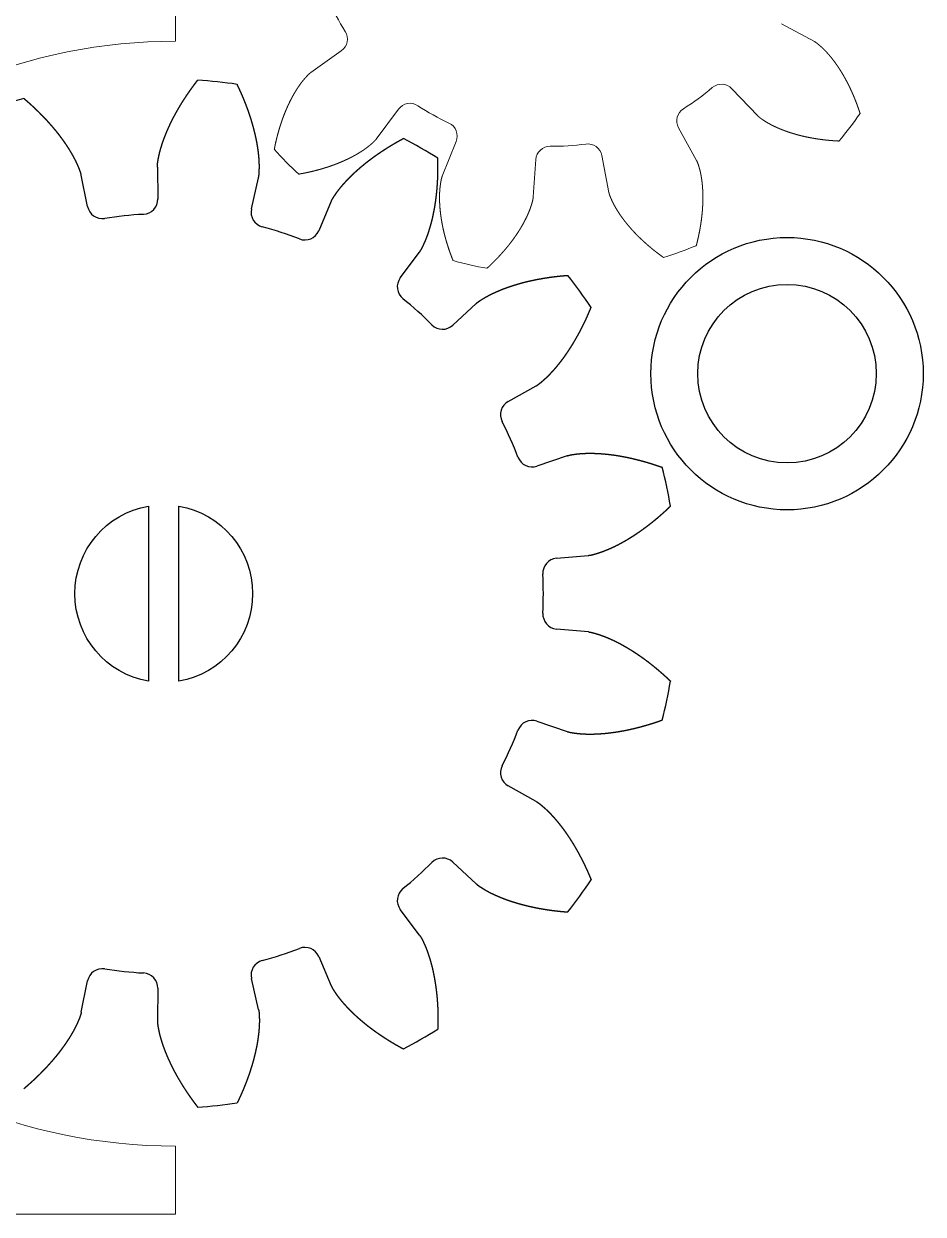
# Model space of a CAD drawing. Header units: inches. Extents: x 0 to 775, y -63 to 305.
# Drawn here: x 744.94 to 774.68, y -62.57 to -23.24 of the extents above; entities that cross this region are included whole.
import ezdxf

# ---------------------------------------------------------------- set-up
doc = ezdxf.new("R2010")
doc.units = ezdxf.units.IN
doc.header["$MEASUREMENT"] = 0

msp = doc.modelspace()

# ---------------------------------------------------------------- linework, layer by layer
at = {"color": 1, "lineweight": 0}
for p, q in [((771.08, -23.83), (769.992, -23.241)), ((755.44, -24.132), (754.433, -24.849)), ((768.353, -25.384), (769.206, -26.28)), ((756.591, -27.052), (757.329, -26.059)), ((767.186, -27.76), (766.589, -26.677)), ((759.238, -27.127), (758.777, -28.275)), ((761.784, -28.962), (761.868, -27.728)), ((764.051, -27.594), (764.285, -28.809))]:
    msp.add_line(p, q, dxfattribs=at)
at = {"color": 1}
for p, q in [((747.049, -29.274), (746.844, -28.237)), ((749.359, -27.973), (749.374, -29.029)), ((752.47, -29.355), (752.704, -28.325)), ((755.109, -29.106), (754.693, -30.077)), ((757.39, -31.634), (758.023, -30.788)), ((759.902, -32.48), (759.127, -33.198)), ((760.957, -35.717), (761.879, -35.202)), ((762.908, -37.512), (761.908, -37.852)), ((762.555, -40.898), (763.607, -40.803)), ((763.607, -43.331), (762.555, -43.236)), ((761.908, -46.281), (762.908, -46.622)), ((761.879, -48.932), (760.957, -48.417)), ((759.127, -50.936), (759.902, -51.654)), ((758.023, -53.346), (757.39, -52.5)), ((754.693, -54.057), (755.109, -55.028)), ((746.844, -55.896), (747.049, -54.86)), ((752.704, -55.809), (752.47, -54.779)), ((749.374, -55.105), (749.359, -56.161))]:
    msp.add_line(p, q, dxfattribs=at)
at = {"color": 1, "lineweight": 0}
msp.add_lwpolyline([(731.703, -42.067, -0.414214), (749.953, -23.817), (749.953, -21.567), (737.473, -21.567, 0.127339), (729.093, -30.198, -0.394984), (722.749, -32.168, 0.168875), (715.574, -31.327), (704.187, -33.849, -0.106253), (705.953, -42.067, -0.106253), (704.187, -50.285), (715.574, -52.807, 0.168875), (722.749, -51.966, -0.394984), (729.093, -53.936, 0.127339), (737.473, -62.567), (749.953, -62.567), (749.953, -60.317, -0.414211)], format="xyb", close=True, dxfattribs=at)
at = {"color": 1}
for points in [[(749.069, -39.172), (749.069, -44.962, -0.842075)], [(750.069, -39.172, -0.842075), (750.069, -44.962)]]:
    msp.add_lwpolyline(points, format="xyb", close=True, dxfattribs=at)
for radius in [4.5, 2.95]:
    msp.add_circle((770.175, -34.799), radius, dxfattribs=at)
at = {"color": 1, "lineweight": 0}
for centre, radius, start, end in [((762.44, -19.164), 8.122, 203.8948, 212.2015), ((755.165, -23.745), 0.475, 305.4254, 32.2015), ((762.44, -19.164), 8.122, 302.0766, 310.3833), ((768.009, -25.712), 0.475, 43.6073, 130.3833), ((757.71, -26.343), 0.475, 56.6221, 143.3981), ((762.44, -19.164), 8.122, 236.6221, 244.9287), ((767.005, -26.448), 0.475, 122.0766, 208.8526), ((762.44, -19.164), 12.35, 319.9247, 325.2625), ((758.797, -26.95), 0.475, 338.1527, 64.9287), ((762.44, -19.164), 12.35, 221.7428, 227.0807), ((762.342, -27.76), 0.475, 89.3494, 176.1254), ((762.44, -19.164), 8.122, 269.3494, 277.656), ((763.585, -27.684), 0.475, 10.88, 97.656), ((762.44, -19.164), 12.35, 287.1974, 292.5352), ((762.44, -19.164), 12.35, 254.4701, 259.808)]:
    msp.add_arc(centre, radius, start, end, dxfattribs=at)
at = {"color": 1}
for centre, radius, start, end in [((749.569, -42.067), 17, 81.7877, 86.2123), ((749.569, -42.067), 17, 105.7877, 110.2123), ((749.569, -42.067), 17, 57.7877, 62.2123), ((748.874, -29.036), 0.5, 273.0534, 0.8103), ((747.539, -29.177), 0.5, 191.1897, 278.9466), ((752.958, -29.466), 0.5, 167.1897, 254.9466), ((749.569, -42.067), 12.549, 93.0534, 98.9466), ((749.569, -42.067), 12.549, 69.0534, 74.9466), ((754.234, -29.88), 0.5, 249.0534, 336.8103), ((757.79, -31.933), 0.5, 143.1897, 230.9466), ((749.569, -42.067), 17, 33.7877, 38.2123), ((749.569, -42.067), 12.549, 45.0534, 50.9466), ((758.787, -32.831), 0.5, 225.0534, 312.8103), ((761.201, -36.154), 0.5, 119.1897, 206.9466), ((749.569, -42.067), 12.549, 21.0534, 26.9466), ((761.747, -37.379), 0.5, 201.0534, 288.8103), ((749.569, -42.067), 17, 9.7877, 14.2123), ((762.601, -41.396), 0.5, 95.1897, 182.9466), ((749.569, -42.067), 12.549, 357.0534, 2.9466), ((762.601, -42.738), 0.5, 177.0534, 264.8103), ((749.569, -42.067), 17, 345.7877, 350.2123), ((761.747, -46.755), 0.5, 71.1897, 158.9466), ((749.569, -42.067), 12.549, 333.0534, 338.9466), ((761.201, -47.98), 0.5, 153.0534, 240.8103), ((749.569, -42.067), 12.549, 309.0534, 314.9466), ((758.787, -51.303), 0.5, 47.1897, 134.9466), ((757.79, -52.2), 0.5, 129.0534, 216.8103), ((749.569, -42.067), 17, 321.7877, 326.2123), ((749.569, -42.067), 12.549, 285.0534, 290.9466), ((754.234, -54.254), 0.5, 23.1897, 110.9466), ((752.958, -54.668), 0.5, 105.0534, 192.8103), ((747.539, -54.957), 0.5, 81.0534, 168.8103), ((749.569, -42.067), 12.549, 261.0534, 266.9466), ((748.874, -55.098), 0.5, 359.1897, 86.9466), ((749.569, -42.067), 17, 297.7877, 302.2123), ((749.569, -42.067), 17, 273.7877, 278.2123)]:
    msp.add_arc(centre, radius, start, end, dxfattribs=at)
at = {"color": 1, "lineweight": 0}
for points in [[(771.08, -23.83), (771.087, -23.833), (771.1, -23.841), (771.119, -23.853), (771.144, -23.869), (771.174, -23.892), (771.203, -23.916), (771.232, -23.94), (771.261, -23.965), (771.29, -23.99), (771.318, -24.015), (771.346, -24.041), (771.374, -24.068), (771.402, -24.095), (771.429, -24.122), (771.455, -24.15), (771.482, -24.178), (771.508, -24.207), (771.534, -24.236), (771.559, -24.266), (771.585, -24.296), (771.61, -24.326), (771.635, -24.356), (771.66, -24.387), (771.684, -24.418), (771.708, -24.449), (771.732, -24.481), (771.756, -24.513), (771.779, -24.546), (771.802, -24.578), (771.825, -24.611), (771.848, -24.644), (771.871, -24.678), (771.893, -24.711), (771.915, -24.745), (771.937, -24.78), (771.958, -24.814), (771.98, -24.849), (772.001, -24.884), (772.022, -24.919), (772.043, -24.955), (772.063, -24.99), (772.083, -25.026), (772.103, -25.063), (772.123, -25.099), (772.143, -25.136), (772.162, -25.173), (772.181, -25.21), (772.2, -25.247), (772.219, -25.284), (772.237, -25.322), (772.256, -25.36), (772.274, -25.398), (772.291, -25.437), (772.309, -25.475), (772.326, -25.514), (772.344, -25.553), (772.361, -25.592), (772.377, -25.631), (772.394, -25.671), (772.41, -25.711), (772.426, -25.75), (772.442, -25.791), (772.458, -25.831), (772.473, -25.871), (772.488, -25.912), (772.503, -25.953), (772.518, -25.994), (772.533, -26.035), (772.547, -26.076), (772.561, -26.117), (772.572, -26.151), (772.58, -26.176), (772.586, -26.193), (772.588, -26.201)], [(754.433, -24.849), (754.427, -24.853), (754.414, -24.862), (754.397, -24.876), (754.374, -24.896), (754.347, -24.922), (754.321, -24.949), (754.295, -24.977), (754.269, -25.005), (754.244, -25.033), (754.219, -25.062), (754.194, -25.091), (754.17, -25.121), (754.146, -25.151), (754.122, -25.181), (754.099, -25.212), (754.076, -25.244), (754.054, -25.276), (754.032, -25.308), (754.01, -25.34), (753.988, -25.373), (753.967, -25.406), (753.946, -25.439), (753.925, -25.472), (753.905, -25.506), (753.885, -25.54), (753.865, -25.575), (753.845, -25.61), (753.826, -25.645), (753.807, -25.68), (753.788, -25.715), (753.77, -25.751), (753.751, -25.787), (753.733, -25.823), (753.716, -25.859), (753.698, -25.896), (753.681, -25.933), (753.664, -25.97), (753.647, -26.007), (753.631, -26.045), (753.614, -26.083), (753.599, -26.121), (753.583, -26.159), (753.567, -26.197), (753.552, -26.236), (753.537, -26.275), (753.522, -26.313), (753.508, -26.353), (753.494, -26.392), (753.48, -26.431), (753.466, -26.471), (753.453, -26.511), (753.439, -26.551), (753.426, -26.591), (753.413, -26.632), (753.401, -26.672), (753.389, -26.713), (753.377, -26.754), (753.365, -26.795), (753.353, -26.836), (753.342, -26.878), (753.331, -26.919), (753.32, -26.961), (753.309, -27.003), (753.299, -27.045), (753.289, -27.087), (753.279, -27.129), (753.269, -27.172), (753.26, -27.214), (753.251, -27.257), (753.242, -27.3), (753.235, -27.334), (753.23, -27.36), (753.226, -27.378), (753.225, -27.386)], [(769.206, -26.28), (769.211, -26.285), (769.222, -26.296), (769.238, -26.312), (769.261, -26.331), (769.291, -26.355), (769.321, -26.377), (769.352, -26.398), (769.384, -26.419), (769.416, -26.44), (769.448, -26.461), (769.48, -26.482), (769.513, -26.502), (769.546, -26.521), (769.58, -26.54), (769.614, -26.558), (769.648, -26.576), (769.683, -26.594), (769.717, -26.611), (769.753, -26.628), (769.788, -26.645), (769.824, -26.662), (769.86, -26.678), (769.896, -26.693), (769.932, -26.709), (769.969, -26.724), (770.006, -26.739), (770.043, -26.753), (770.08, -26.767), (770.118, -26.781), (770.156, -26.795), (770.194, -26.808), (770.232, -26.821), (770.27, -26.834), (770.309, -26.846), (770.347, -26.858), (770.386, -26.87), (770.426, -26.881), (770.465, -26.893), (770.504, -26.904), (770.544, -26.914), (770.584, -26.925), (770.624, -26.935), (770.664, -26.945), (770.704, -26.954), (770.745, -26.964), (770.786, -26.973), (770.826, -26.981), (770.867, -26.99), (770.908, -26.998), (770.95, -27.006), (770.991, -27.014), (771.033, -27.021), (771.074, -27.028), (771.116, -27.035), (771.158, -27.042), (771.2, -27.048), (771.242, -27.054), (771.285, -27.06), (771.327, -27.066), (771.37, -27.071), (771.412, -27.076), (771.455, -27.081), (771.498, -27.085), (771.541, -27.09), (771.584, -27.094), (771.628, -27.097), (771.671, -27.101), (771.715, -27.104), (771.758, -27.107), (771.802, -27.11), (771.837, -27.112), (771.863, -27.113), (771.881, -27.114), (771.89, -27.115)], [(756.591, -27.052), (756.587, -27.058), (756.578, -27.07), (756.563, -27.088), (756.543, -27.11), (756.517, -27.136), (756.489, -27.162), (756.461, -27.187), (756.432, -27.212), (756.403, -27.237), (756.374, -27.261), (756.344, -27.286), (756.314, -27.309), (756.284, -27.333), (756.252, -27.356), (756.221, -27.378), (756.189, -27.4), (756.157, -27.422), (756.124, -27.443), (756.092, -27.465), (756.058, -27.486), (756.025, -27.506), (755.991, -27.527), (755.957, -27.547), (755.923, -27.566), (755.889, -27.586), (755.854, -27.605), (755.819, -27.624), (755.783, -27.642), (755.748, -27.661), (755.712, -27.679), (755.676, -27.697), (755.639, -27.714), (755.603, -27.731), (755.566, -27.748), (755.529, -27.765), (755.492, -27.782), (755.454, -27.798), (755.417, -27.814), (755.379, -27.829), (755.341, -27.845), (755.303, -27.86), (755.264, -27.875), (755.225, -27.89), (755.187, -27.904), (755.147, -27.918), (755.108, -27.932), (755.069, -27.946), (755.029, -27.959), (754.989, -27.972), (754.949, -27.985), (754.909, -27.998), (754.869, -28.01), (754.828, -28.023), (754.788, -28.035), (754.747, -28.046), (754.706, -28.058), (754.665, -28.069), (754.623, -28.08), (754.582, -28.091), (754.54, -28.101), (754.499, -28.111), (754.457, -28.121), (754.415, -28.131), (754.372, -28.141), (754.33, -28.15), (754.288, -28.159), (754.245, -28.168), (754.202, -28.176), (754.159, -28.184), (754.116, -28.192), (754.082, -28.199), (754.056, -28.203), (754.038, -28.206), (754.03, -28.208)], [(767.186, -27.76), (767.189, -27.767), (767.196, -27.78), (767.206, -27.801), (767.218, -27.828), (767.231, -27.864), (767.243, -27.899), (767.254, -27.935), (767.265, -27.972), (767.275, -28.009), (767.286, -28.045), (767.295, -28.082), (767.305, -28.12), (767.313, -28.157), (767.321, -28.195), (767.328, -28.233), (767.335, -28.271), (767.342, -28.309), (767.348, -28.348), (767.353, -28.386), (767.359, -28.425), (767.363, -28.464), (767.368, -28.503), (767.372, -28.542), (767.376, -28.582), (767.379, -28.621), (767.382, -28.661), (767.385, -28.701), (767.387, -28.741), (767.389, -28.781), (767.39, -28.821), (767.392, -28.861), (767.392, -28.901), (767.393, -28.942), (767.393, -28.982), (767.393, -29.023), (767.392, -29.064), (767.392, -29.104), (767.39, -29.145), (767.389, -29.186), (767.387, -29.227), (767.385, -29.268), (767.383, -29.31), (767.38, -29.351), (767.377, -29.392), (767.374, -29.434), (767.37, -29.475), (767.366, -29.517), (767.362, -29.558), (767.357, -29.6), (767.352, -29.642), (767.347, -29.683), (767.342, -29.725), (767.336, -29.767), (767.33, -29.809), (767.324, -29.851), (767.317, -29.893), (767.31, -29.935), (767.303, -29.977), (767.296, -30.02), (767.288, -30.062), (767.28, -30.104), (767.271, -30.146), (767.263, -30.189), (767.254, -30.231), (767.245, -30.273), (767.235, -30.316), (767.226, -30.358), (767.216, -30.401), (767.205, -30.443), (767.195, -30.486), (767.186, -30.52), (767.179, -30.545), (767.175, -30.562), (767.173, -30.571)], [(758.777, -28.275), (758.775, -28.282), (758.769, -28.296), (758.762, -28.318), (758.753, -28.346), (758.745, -28.383), (758.737, -28.42), (758.731, -28.457), (758.724, -28.495), (758.718, -28.532), (758.713, -28.57), (758.708, -28.608), (758.703, -28.646), (758.699, -28.684), (758.696, -28.723), (758.693, -28.761), (758.691, -28.8), (758.69, -28.839), (758.688, -28.878), (758.687, -28.917), (758.687, -28.956), (758.687, -28.995), (758.687, -29.035), (758.688, -29.074), (758.689, -29.114), (758.69, -29.153), (758.692, -29.193), (758.694, -29.233), (758.697, -29.273), (758.7, -29.312), (758.703, -29.352), (758.707, -29.393), (758.711, -29.433), (758.716, -29.473), (758.72, -29.513), (758.726, -29.553), (758.731, -29.594), (758.737, -29.634), (758.743, -29.675), (758.749, -29.715), (758.756, -29.756), (758.763, -29.796), (758.771, -29.837), (758.778, -29.877), (758.786, -29.918), (758.795, -29.959), (758.803, -29.999), (758.812, -30.04), (758.822, -30.081), (758.831, -30.122), (758.841, -30.163), (758.851, -30.203), (758.862, -30.244), (758.873, -30.285), (758.884, -30.326), (758.895, -30.367), (758.907, -30.408), (758.919, -30.449), (758.931, -30.49), (758.944, -30.531), (758.957, -30.572), (758.97, -30.613), (758.983, -30.654), (758.997, -30.695), (759.011, -30.735), (759.025, -30.776), (759.04, -30.817), (759.055, -30.858), (759.07, -30.899), (759.085, -30.94), (759.101, -30.981), (759.113, -31.014), (759.123, -31.038), (759.13, -31.055), (759.133, -31.063)], [(761.784, -28.962), (761.784, -28.969), (761.783, -28.984), (761.78, -29.007), (761.775, -29.036), (761.767, -29.073), (761.758, -29.11), (761.748, -29.146), (761.737, -29.182), (761.726, -29.219), (761.715, -29.255), (761.703, -29.292), (761.69, -29.328), (761.677, -29.364), (761.664, -29.4), (761.649, -29.436), (761.634, -29.472), (761.619, -29.508), (761.603, -29.543), (761.587, -29.579), (761.571, -29.614), (761.554, -29.65), (761.536, -29.685), (761.519, -29.72), (761.5, -29.756), (761.482, -29.791), (761.463, -29.825), (761.444, -29.86), (761.424, -29.895), (761.404, -29.93), (761.383, -29.964), (761.363, -29.999), (761.342, -30.033), (761.32, -30.067), (761.298, -30.102), (761.276, -30.136), (761.254, -30.17), (761.231, -30.204), (761.208, -30.237), (761.185, -30.271), (761.161, -30.305), (761.137, -30.338), (761.113, -30.371), (761.088, -30.405), (761.063, -30.438), (761.038, -30.471), (761.013, -30.504), (760.987, -30.537), (760.961, -30.569), (760.934, -30.602), (760.908, -30.634), (760.881, -30.667), (760.854, -30.699), (760.826, -30.731), (760.798, -30.763), (760.77, -30.795), (760.742, -30.827), (760.714, -30.859), (760.685, -30.89), (760.656, -30.922), (760.626, -30.953), (760.597, -30.984), (760.567, -31.015), (760.537, -31.046), (760.506, -31.077), (760.476, -31.108), (760.445, -31.138), (760.414, -31.169), (760.382, -31.199), (760.351, -31.229), (760.319, -31.259), (760.293, -31.283), (760.274, -31.301), (760.261, -31.313), (760.254, -31.319)], [(764.285, -28.809), (764.286, -28.816), (764.289, -28.831), (764.295, -28.853), (764.303, -28.882), (764.315, -28.917), (764.329, -28.952), (764.344, -28.987), (764.359, -29.022), (764.374, -29.057), (764.39, -29.092), (764.406, -29.126), (764.423, -29.161), (764.44, -29.195), (764.458, -29.229), (764.477, -29.263), (764.496, -29.297), (764.516, -29.33), (764.536, -29.364), (764.556, -29.397), (764.577, -29.43), (764.598, -29.463), (764.619, -29.496), (764.641, -29.529), (764.663, -29.562), (764.686, -29.594), (764.709, -29.627), (764.733, -29.659), (764.756, -29.691), (764.781, -29.723), (764.805, -29.755), (764.83, -29.787), (764.855, -29.818), (764.88, -29.85), (764.906, -29.881), (764.932, -29.912), (764.959, -29.943), (764.985, -29.974), (765.012, -30.005), (765.04, -30.035), (765.067, -30.066), (765.095, -30.096), (765.123, -30.126), (765.152, -30.156), (765.181, -30.186), (765.21, -30.216), (765.239, -30.245), (765.268, -30.275), (765.298, -30.304), (765.328, -30.333), (765.359, -30.362), (765.39, -30.391), (765.42, -30.42), (765.452, -30.448), (765.483, -30.476), (765.515, -30.505), (765.547, -30.533), (765.579, -30.561), (765.611, -30.589), (765.644, -30.616), (765.677, -30.644), (765.71, -30.671), (765.744, -30.698), (765.777, -30.725), (765.811, -30.752), (765.845, -30.779), (765.88, -30.805), (765.914, -30.832), (765.949, -30.858), (765.984, -30.884), (766.02, -30.91), (766.048, -30.931), (766.07, -30.946), (766.084, -30.956), (766.091, -30.962)]]:
    msp.add_open_spline(points, degree=5, dxfattribs=at)
at = {"color": 1}
for points in [[(749.359, -27.973), (749.359, -27.965), (749.359, -27.947), (749.359, -27.922), (749.362, -27.887), (749.367, -27.845), (749.373, -27.802), (749.38, -27.76), (749.388, -27.717), (749.396, -27.675), (749.405, -27.632), (749.413, -27.59), (749.423, -27.547), (749.433, -27.505), (749.444, -27.462), (749.455, -27.42), (749.467, -27.378), (749.48, -27.336), (749.493, -27.293), (749.506, -27.251), (749.519, -27.209), (749.533, -27.167), (749.548, -27.125), (749.563, -27.083), (749.578, -27.041), (749.594, -26.999), (749.61, -26.957), (749.626, -26.916), (749.643, -26.874), (749.66, -26.832), (749.678, -26.791), (749.696, -26.749), (749.714, -26.708), (749.733, -26.666), (749.752, -26.625), (749.771, -26.583), (749.79, -26.542), (749.81, -26.501), (749.831, -26.46), (749.851, -26.419), (749.872, -26.378), (749.893, -26.337), (749.915, -26.296), (749.937, -26.255), (749.959, -26.214), (749.981, -26.174), (750.004, -26.133), (750.027, -26.093), (750.05, -26.052), (750.074, -26.012), (750.098, -25.971), (750.122, -25.931), (750.146, -25.891), (750.171, -25.851), (750.196, -25.811), (750.221, -25.771), (750.247, -25.731), (750.273, -25.691), (750.299, -25.651), (750.325, -25.612), (750.352, -25.572), (750.379, -25.533), (750.406, -25.493), (750.433, -25.454), (750.461, -25.415), (750.489, -25.376), (750.517, -25.337), (750.546, -25.298), (750.574, -25.259), (750.603, -25.22), (750.632, -25.181), (750.656, -25.15), (750.674, -25.127), (750.686, -25.112), (750.692, -25.104)], [(752.704, -28.325), (752.706, -28.316), (752.71, -28.3), (752.715, -28.274), (752.719, -28.24), (752.723, -28.198), (752.726, -28.155), (752.728, -28.112), (752.729, -28.068), (752.73, -28.025), (752.73, -27.982), (752.731, -27.938), (752.73, -27.895), (752.729, -27.851), (752.727, -27.807), (752.725, -27.764), (752.722, -27.72), (752.719, -27.676), (752.715, -27.632), (752.711, -27.588), (752.706, -27.544), (752.701, -27.5), (752.696, -27.456), (752.69, -27.412), (752.684, -27.367), (752.677, -27.323), (752.67, -27.279), (752.662, -27.235), (752.655, -27.19), (752.647, -27.146), (752.638, -27.102), (752.629, -27.057), (752.62, -27.013), (752.61, -26.969), (752.6, -26.924), (752.59, -26.88), (752.58, -26.835), (752.569, -26.791), (752.557, -26.746), (752.546, -26.702), (752.534, -26.658), (752.522, -26.613), (752.509, -26.569), (752.496, -26.524), (752.483, -26.48), (752.47, -26.435), (752.456, -26.391), (752.442, -26.346), (752.427, -26.302), (752.413, -26.258), (752.398, -26.213), (752.383, -26.169), (752.367, -26.124), (752.351, -26.08), (752.335, -26.036), (752.319, -25.991), (752.302, -25.947), (752.285, -25.903), (752.268, -25.858), (752.25, -25.814), (752.232, -25.77), (752.214, -25.726), (752.196, -25.682), (752.177, -25.637), (752.158, -25.593), (752.139, -25.549), (752.119, -25.505), (752.1, -25.461), (752.08, -25.417), (752.059, -25.373), (752.039, -25.329), (752.022, -25.294), (752.01, -25.268), (752.001, -25.25), (751.997, -25.241)], [(746.844, -28.237), (746.842, -28.229), (746.839, -28.212), (746.833, -28.187), (746.823, -28.154), (746.809, -28.114), (746.794, -28.073), (746.778, -28.033), (746.762, -27.993), (746.745, -27.953), (746.728, -27.913), (746.711, -27.874), (746.693, -27.834), (746.674, -27.795), (746.654, -27.755), (746.634, -27.716), (746.614, -27.678), (746.593, -27.639), (746.572, -27.6), (746.55, -27.562), (746.528, -27.523), (746.505, -27.485), (746.482, -27.447), (746.459, -27.409), (746.436, -27.371), (746.411, -27.334), (746.387, -27.296), (746.362, -27.259), (746.337, -27.221), (746.312, -27.184), (746.286, -27.147), (746.26, -27.11), (746.233, -27.073), (746.206, -27.037), (746.179, -27), (746.152, -26.964), (746.124, -26.928), (746.096, -26.891), (746.068, -26.855), (746.039, -26.819), (746.01, -26.784), (745.981, -26.748), (745.951, -26.713), (745.921, -26.677), (745.891, -26.642), (745.861, -26.607), (745.83, -26.572), (745.799, -26.537), (745.768, -26.502), (745.737, -26.468), (745.705, -26.433), (745.673, -26.399), (745.641, -26.365), (745.608, -26.33), (745.575, -26.296), (745.542, -26.263), (745.509, -26.229), (745.475, -26.195), (745.442, -26.162), (745.408, -26.129), (745.373, -26.096), (745.339, -26.063), (745.304, -26.03), (745.269, -25.997), (745.234, -25.964), (745.198, -25.932), (745.163, -25.899), (745.127, -25.867), (745.09, -25.835), (745.054, -25.803), (745.017, -25.771), (744.988, -25.746), (744.966, -25.727), (744.951, -25.715), (744.943, -25.708)], [(755.109, -29.106), (755.113, -29.098), (755.12, -29.083), (755.131, -29.059), (755.147, -29.029), (755.169, -28.992), (755.192, -28.956), (755.216, -28.92), (755.24, -28.884), (755.265, -28.849), (755.29, -28.813), (755.315, -28.778), (755.341, -28.743), (755.368, -28.708), (755.395, -28.674), (755.422, -28.64), (755.451, -28.606), (755.479, -28.573), (755.508, -28.54), (755.537, -28.506), (755.567, -28.474), (755.597, -28.441), (755.627, -28.408), (755.658, -28.376), (755.689, -28.344), (755.72, -28.312), (755.752, -28.28), (755.784, -28.249), (755.816, -28.218), (755.849, -28.187), (755.882, -28.156), (755.915, -28.125), (755.949, -28.095), (755.983, -28.064), (756.017, -28.034), (756.051, -28.004), (756.086, -27.975), (756.121, -27.945), (756.156, -27.916), (756.191, -27.887), (756.227, -27.858), (756.263, -27.829), (756.3, -27.8), (756.336, -27.772), (756.373, -27.744), (756.41, -27.715), (756.447, -27.688), (756.485, -27.66), (756.522, -27.632), (756.56, -27.605), (756.599, -27.578), (756.637, -27.551), (756.676, -27.524), (756.715, -27.498), (756.754, -27.471), (756.793, -27.445), (756.833, -27.419), (756.872, -27.393), (756.912, -27.368), (756.953, -27.342), (756.993, -27.317), (757.034, -27.292), (757.075, -27.267), (757.116, -27.242), (757.157, -27.217), (757.198, -27.193), (757.24, -27.169), (757.282, -27.145), (757.324, -27.121), (757.366, -27.097), (757.409, -27.074), (757.443, -27.055), (757.468, -27.041), (757.485, -27.032), (757.494, -27.027)], [(758.023, -30.788), (758.028, -30.781), (758.038, -30.767), (758.053, -30.746), (758.071, -30.717), (758.092, -30.68), (758.112, -30.642), (758.131, -30.603), (758.149, -30.564), (758.168, -30.525), (758.186, -30.485), (758.204, -30.446), (758.221, -30.406), (758.238, -30.366), (758.254, -30.325), (758.27, -30.284), (758.285, -30.243), (758.3, -30.201), (758.314, -30.16), (758.328, -30.118), (758.342, -30.076), (758.355, -30.033), (758.368, -29.991), (758.381, -29.948), (758.393, -29.905), (758.405, -29.862), (758.417, -29.819), (758.428, -29.775), (758.439, -29.732), (758.449, -29.688), (758.46, -29.644), (758.47, -29.6), (758.479, -29.555), (758.488, -29.511), (758.497, -29.466), (758.506, -29.422), (758.515, -29.377), (758.523, -29.332), (758.53, -29.287), (758.538, -29.241), (758.545, -29.196), (758.552, -29.15), (758.559, -29.105), (758.565, -29.059), (758.571, -29.013), (758.577, -28.967), (758.582, -28.92), (758.588, -28.874), (758.592, -28.828), (758.597, -28.781), (758.602, -28.734), (758.606, -28.688), (758.609, -28.641), (758.613, -28.594), (758.616, -28.547), (758.619, -28.5), (758.622, -28.452), (758.625, -28.405), (758.627, -28.357), (758.629, -28.31), (758.631, -28.262), (758.632, -28.214), (758.633, -28.167), (758.634, -28.119), (758.635, -28.071), (758.635, -28.023), (758.635, -27.974), (758.635, -27.926), (758.635, -27.878), (758.634, -27.829), (758.633, -27.781), (758.632, -27.742), (758.632, -27.713), (758.631, -27.693), (758.631, -27.684)], [(759.902, -32.48), (759.908, -32.474), (759.921, -32.463), (759.941, -32.446), (759.968, -32.425), (760.003, -32.4), (760.039, -32.377), (760.075, -32.354), (760.112, -32.331), (760.149, -32.308), (760.186, -32.286), (760.223, -32.264), (760.261, -32.243), (760.3, -32.222), (760.338, -32.202), (760.378, -32.182), (760.417, -32.163), (760.457, -32.144), (760.497, -32.125), (760.537, -32.106), (760.577, -32.088), (760.618, -32.071), (760.659, -32.053), (760.7, -32.036), (760.741, -32.02), (760.783, -32.003), (760.825, -31.987), (760.867, -31.972), (760.909, -31.956), (760.952, -31.941), (760.994, -31.926), (761.037, -31.912), (761.08, -31.898), (761.123, -31.884), (761.167, -31.87), (761.21, -31.857), (761.254, -31.844), (761.298, -31.831), (761.342, -31.818), (761.387, -31.806), (761.431, -31.794), (761.476, -31.783), (761.52, -31.771), (761.565, -31.76), (761.61, -31.749), (761.656, -31.739), (761.701, -31.728), (761.747, -31.718), (761.792, -31.709), (761.838, -31.699), (761.884, -31.69), (761.93, -31.681), (761.976, -31.672), (762.023, -31.664), (762.069, -31.656), (762.116, -31.648), (762.162, -31.64), (762.209, -31.633), (762.256, -31.625), (762.303, -31.618), (762.351, -31.612), (762.398, -31.605), (762.445, -31.599), (762.493, -31.593), (762.541, -31.588), (762.588, -31.582), (762.636, -31.577), (762.684, -31.572), (762.733, -31.567), (762.781, -31.563), (762.829, -31.559), (762.868, -31.556), (762.897, -31.553), (762.916, -31.552), (762.926, -31.551)], [(761.879, -35.202), (761.887, -35.198), (761.902, -35.189), (761.924, -35.176), (761.952, -35.156), (761.986, -35.131), (762.02, -35.104), (762.053, -35.077), (762.086, -35.049), (762.119, -35.02), (762.152, -34.992), (762.184, -34.963), (762.216, -34.933), (762.248, -34.903), (762.279, -34.873), (762.31, -34.842), (762.341, -34.81), (762.371, -34.778), (762.401, -34.746), (762.431, -34.714), (762.461, -34.681), (762.49, -34.648), (762.519, -34.614), (762.548, -34.58), (762.577, -34.546), (762.605, -34.511), (762.633, -34.476), (762.661, -34.441), (762.689, -34.406), (762.717, -34.37), (762.744, -34.334), (762.771, -34.298), (762.798, -34.261), (762.824, -34.225), (762.851, -34.187), (762.877, -34.15), (762.903, -34.113), (762.928, -34.075), (762.954, -34.037), (762.979, -33.998), (763.004, -33.96), (763.029, -33.921), (763.054, -33.882), (763.078, -33.842), (763.102, -33.803), (763.126, -33.763), (763.15, -33.723), (763.174, -33.683), (763.197, -33.643), (763.22, -33.602), (763.243, -33.561), (763.266, -33.52), (763.289, -33.479), (763.311, -33.437), (763.333, -33.396), (763.355, -33.354), (763.377, -33.312), (763.399, -33.269), (763.42, -33.227), (763.441, -33.184), (763.462, -33.141), (763.483, -33.098), (763.503, -33.055), (763.524, -33.012), (763.544, -32.968), (763.564, -32.924), (763.583, -32.88), (763.603, -32.836), (763.622, -32.792), (763.641, -32.747), (763.66, -32.703), (763.675, -32.667), (763.686, -32.64), (763.694, -32.622), (763.697, -32.613)], [(762.908, -37.512), (762.916, -37.509), (762.932, -37.504), (762.957, -37.497), (762.99, -37.488), (763.032, -37.48), (763.075, -37.473), (763.117, -37.467), (763.16, -37.461), (763.203, -37.455), (763.246, -37.45), (763.289, -37.445), (763.333, -37.441), (763.376, -37.438), (763.42, -37.435), (763.464, -37.433), (763.508, -37.431), (763.552, -37.43), (763.596, -37.429), (763.64, -37.429), (763.684, -37.429), (763.729, -37.429), (763.773, -37.43), (763.817, -37.431), (763.862, -37.433), (763.907, -37.435), (763.952, -37.437), (763.996, -37.44), (764.041, -37.443), (764.086, -37.446), (764.131, -37.45), (764.176, -37.454), (764.221, -37.459), (764.266, -37.464), (764.312, -37.469), (764.357, -37.475), (764.402, -37.48), (764.448, -37.487), (764.493, -37.493), (764.538, -37.5), (764.584, -37.507), (764.629, -37.515), (764.675, -37.523), (764.72, -37.531), (764.766, -37.539), (764.812, -37.548), (764.857, -37.557), (764.903, -37.566), (764.949, -37.576), (764.994, -37.586), (765.04, -37.596), (765.086, -37.607), (765.131, -37.618), (765.177, -37.629), (765.223, -37.64), (765.269, -37.652), (765.315, -37.664), (765.361, -37.676), (765.406, -37.689), (765.452, -37.701), (765.498, -37.715), (765.544, -37.728), (765.59, -37.742), (765.636, -37.756), (765.682, -37.77), (765.727, -37.784), (765.773, -37.799), (765.819, -37.814), (765.865, -37.829), (765.911, -37.845), (765.957, -37.861), (765.993, -37.874), (766.021, -37.883), (766.039, -37.89), (766.048, -37.893)], [(763.607, -40.803), (763.616, -40.802), (763.633, -40.8), (763.658, -40.797), (763.692, -40.791), (763.734, -40.781), (763.776, -40.77), (763.817, -40.759), (763.859, -40.747), (763.9, -40.734), (763.942, -40.721), (763.983, -40.708), (764.024, -40.694), (764.065, -40.68), (764.106, -40.665), (764.147, -40.649), (764.188, -40.632), (764.229, -40.616), (764.269, -40.598), (764.31, -40.581), (764.35, -40.563), (764.391, -40.545), (764.431, -40.526), (764.471, -40.507), (764.511, -40.487), (764.551, -40.467), (764.591, -40.447), (764.631, -40.426), (764.671, -40.405), (764.71, -40.383), (764.75, -40.361), (764.789, -40.339), (764.829, -40.317), (764.868, -40.294), (764.907, -40.271), (764.946, -40.247), (764.985, -40.224), (765.024, -40.199), (765.063, -40.175), (765.102, -40.15), (765.14, -40.125), (765.179, -40.1), (765.217, -40.074), (765.255, -40.048), (765.294, -40.022), (765.332, -39.995), (765.37, -39.969), (765.408, -39.942), (765.446, -39.914), (765.483, -39.886), (765.521, -39.858), (765.558, -39.83), (765.596, -39.802), (765.633, -39.773), (765.67, -39.744), (765.707, -39.715), (765.744, -39.685), (765.781, -39.655), (765.818, -39.625), (765.855, -39.595), (765.891, -39.564), (765.928, -39.533), (765.964, -39.502), (766, -39.471), (766.036, -39.439), (766.072, -39.407), (766.108, -39.375), (766.144, -39.343), (766.18, -39.31), (766.215, -39.277), (766.251, -39.244), (766.279, -39.217), (766.3, -39.197), (766.314, -39.184), (766.321, -39.177)], [(763.607, -43.331), (763.616, -43.332), (763.633, -43.334), (763.658, -43.337), (763.692, -43.343), (763.734, -43.353), (763.776, -43.363), (763.817, -43.375), (763.859, -43.387), (763.9, -43.4), (763.942, -43.412), (763.983, -43.426), (764.024, -43.44), (764.065, -43.454), (764.106, -43.469), (764.147, -43.485), (764.188, -43.501), (764.229, -43.518), (764.269, -43.535), (764.31, -43.553), (764.35, -43.571), (764.391, -43.589), (764.431, -43.608), (764.471, -43.627), (764.511, -43.647), (764.551, -43.667), (764.591, -43.687), (764.631, -43.708), (764.671, -43.729), (764.71, -43.751), (764.75, -43.772), (764.789, -43.795), (764.829, -43.817), (764.868, -43.84), (764.907, -43.863), (764.946, -43.886), (764.985, -43.91), (765.024, -43.934), (765.063, -43.959), (765.102, -43.984), (765.14, -44.009), (765.179, -44.034), (765.217, -44.06), (765.255, -44.086), (765.294, -44.112), (765.332, -44.138), (765.37, -44.165), (765.408, -44.192), (765.446, -44.22), (765.483, -44.247), (765.521, -44.275), (765.558, -44.304), (765.596, -44.332), (765.633, -44.361), (765.67, -44.39), (765.707, -44.419), (765.744, -44.449), (765.781, -44.479), (765.818, -44.509), (765.855, -44.539), (765.891, -44.57), (765.928, -44.601), (765.964, -44.632), (766, -44.663), (766.036, -44.695), (766.072, -44.727), (766.108, -44.759), (766.144, -44.791), (766.18, -44.824), (766.215, -44.857), (766.251, -44.89), (766.279, -44.917), (766.3, -44.937), (766.314, -44.95), (766.321, -44.957)], [(762.908, -46.622), (762.916, -46.625), (762.932, -46.63), (762.957, -46.637), (762.99, -46.646), (763.032, -46.654), (763.075, -46.661), (763.117, -46.667), (763.16, -46.673), (763.203, -46.679), (763.246, -46.684), (763.289, -46.688), (763.333, -46.693), (763.376, -46.696), (763.42, -46.699), (763.464, -46.701), (763.508, -46.703), (763.552, -46.704), (763.596, -46.705), (763.64, -46.705), (763.684, -46.705), (763.729, -46.705), (763.773, -46.704), (763.817, -46.703), (763.862, -46.701), (763.907, -46.699), (763.952, -46.697), (763.996, -46.694), (764.041, -46.691), (764.086, -46.688), (764.131, -46.684), (764.176, -46.68), (764.221, -46.675), (764.266, -46.67), (764.312, -46.665), (764.357, -46.659), (764.402, -46.653), (764.448, -46.647), (764.493, -46.641), (764.538, -46.634), (764.584, -46.627), (764.629, -46.619), (764.675, -46.611), (764.72, -46.603), (764.766, -46.595), (764.812, -46.586), (764.857, -46.577), (764.903, -46.568), (764.949, -46.558), (764.994, -46.548), (765.04, -46.538), (765.086, -46.527), (765.131, -46.516), (765.177, -46.505), (765.223, -46.494), (765.269, -46.482), (765.315, -46.47), (765.361, -46.458), (765.406, -46.445), (765.452, -46.432), (765.498, -46.419), (765.544, -46.406), (765.59, -46.392), (765.636, -46.378), (765.682, -46.364), (765.727, -46.35), (765.773, -46.335), (765.819, -46.32), (765.865, -46.305), (765.911, -46.289), (765.957, -46.273), (765.993, -46.26), (766.021, -46.251), (766.039, -46.244), (766.048, -46.241)], [(761.879, -48.932), (761.887, -48.936), (761.902, -48.945), (761.924, -48.958), (761.952, -48.977), (761.986, -49.003), (762.02, -49.03), (762.053, -49.057), (762.086, -49.085), (762.119, -49.114), (762.152, -49.142), (762.184, -49.171), (762.216, -49.2), (762.248, -49.23), (762.279, -49.261), (762.31, -49.292), (762.341, -49.324), (762.371, -49.356), (762.401, -49.388), (762.431, -49.42), (762.461, -49.453), (762.49, -49.486), (762.519, -49.52), (762.548, -49.554), (762.577, -49.588), (762.605, -49.623), (762.633, -49.657), (762.661, -49.693), (762.689, -49.728), (762.717, -49.764), (762.744, -49.8), (762.771, -49.836), (762.798, -49.873), (762.824, -49.909), (762.851, -49.946), (762.877, -49.984), (762.903, -50.021), (762.928, -50.059), (762.954, -50.097), (762.979, -50.136), (763.004, -50.174), (763.029, -50.213), (763.054, -50.252), (763.078, -50.291), (763.102, -50.331), (763.126, -50.371), (763.15, -50.411), (763.174, -50.451), (763.197, -50.491), (763.22, -50.532), (763.243, -50.573), (763.266, -50.614), (763.289, -50.655), (763.311, -50.697), (763.333, -50.738), (763.355, -50.78), (763.377, -50.822), (763.399, -50.864), (763.42, -50.907), (763.441, -50.95), (763.462, -50.992), (763.483, -51.035), (763.503, -51.079), (763.524, -51.122), (763.544, -51.166), (763.564, -51.21), (763.583, -51.253), (763.603, -51.298), (763.622, -51.342), (763.641, -51.386), (763.66, -51.431), (763.675, -51.467), (763.686, -51.494), (763.694, -51.512), (763.697, -51.521)], [(759.902, -51.654), (759.908, -51.66), (759.921, -51.671), (759.941, -51.688), (759.968, -51.709), (760.003, -51.734), (760.039, -51.757), (760.075, -51.78), (760.112, -51.803), (760.149, -51.825), (760.186, -51.848), (760.223, -51.87), (760.261, -51.891), (760.3, -51.912), (760.338, -51.932), (760.378, -51.952), (760.417, -51.971), (760.457, -51.99), (760.497, -52.009), (760.537, -52.027), (760.577, -52.045), (760.618, -52.063), (760.659, -52.081), (760.7, -52.098), (760.741, -52.114), (760.783, -52.131), (760.825, -52.147), (760.867, -52.162), (760.909, -52.178), (760.952, -52.193), (760.994, -52.208), (761.037, -52.222), (761.08, -52.236), (761.123, -52.25), (761.167, -52.264), (761.21, -52.277), (761.254, -52.29), (761.298, -52.303), (761.342, -52.315), (761.387, -52.328), (761.431, -52.34), (761.476, -52.351), (761.52, -52.363), (761.565, -52.374), (761.61, -52.385), (761.656, -52.395), (761.701, -52.405), (761.747, -52.415), (761.792, -52.425), (761.838, -52.435), (761.884, -52.444), (761.93, -52.453), (761.976, -52.462), (762.023, -52.47), (762.069, -52.478), (762.116, -52.486), (762.162, -52.494), (762.209, -52.501), (762.256, -52.508), (762.303, -52.515), (762.351, -52.522), (762.398, -52.529), (762.445, -52.535), (762.493, -52.541), (762.541, -52.546), (762.588, -52.552), (762.636, -52.557), (762.684, -52.562), (762.733, -52.567), (762.781, -52.571), (762.829, -52.575), (762.868, -52.578), (762.897, -52.581), (762.916, -52.582), (762.926, -52.583)], [(758.023, -53.346), (758.028, -53.353), (758.038, -53.366), (758.053, -53.388), (758.071, -53.417), (758.092, -53.454), (758.112, -53.492), (758.131, -53.531), (758.149, -53.57), (758.168, -53.609), (758.186, -53.648), (758.204, -53.688), (758.221, -53.728), (758.238, -53.768), (758.254, -53.809), (758.27, -53.85), (758.285, -53.891), (758.3, -53.933), (758.314, -53.974), (758.328, -54.016), (758.342, -54.058), (758.355, -54.101), (758.368, -54.143), (758.381, -54.186), (758.393, -54.229), (758.405, -54.272), (758.417, -54.315), (758.428, -54.359), (758.439, -54.402), (758.449, -54.446), (758.46, -54.49), (758.47, -54.534), (758.479, -54.578), (758.488, -54.623), (758.497, -54.667), (758.506, -54.712), (758.515, -54.757), (758.523, -54.802), (758.53, -54.847), (758.538, -54.893), (758.545, -54.938), (758.552, -54.984), (758.559, -55.029), (758.565, -55.075), (758.571, -55.121), (758.577, -55.167), (758.582, -55.213), (758.588, -55.26), (758.592, -55.306), (758.597, -55.353), (758.602, -55.399), (758.606, -55.446), (758.609, -55.493), (758.613, -55.54), (758.616, -55.587), (758.619, -55.634), (758.622, -55.682), (758.625, -55.729), (758.627, -55.776), (758.629, -55.824), (758.631, -55.872), (758.632, -55.919), (758.633, -55.967), (758.634, -56.015), (758.635, -56.063), (758.635, -56.111), (758.635, -56.16), (758.635, -56.208), (758.635, -56.256), (758.634, -56.305), (758.633, -56.353), (758.632, -56.392), (758.632, -56.421), (758.631, -56.441), (758.631, -56.45)], [(755.109, -55.028), (755.113, -55.036), (755.12, -55.051), (755.131, -55.075), (755.147, -55.105), (755.169, -55.142), (755.192, -55.178), (755.216, -55.214), (755.24, -55.249), (755.265, -55.285), (755.29, -55.321), (755.315, -55.356), (755.341, -55.391), (755.368, -55.425), (755.395, -55.46), (755.422, -55.494), (755.451, -55.527), (755.479, -55.561), (755.508, -55.594), (755.537, -55.627), (755.567, -55.66), (755.597, -55.693), (755.627, -55.726), (755.658, -55.758), (755.689, -55.79), (755.72, -55.822), (755.752, -55.853), (755.784, -55.885), (755.816, -55.916), (755.849, -55.947), (755.882, -55.978), (755.915, -56.009), (755.949, -56.039), (755.983, -56.07), (756.017, -56.1), (756.051, -56.13), (756.086, -56.159), (756.121, -56.189), (756.156, -56.218), (756.191, -56.247), (756.227, -56.276), (756.263, -56.305), (756.3, -56.334), (756.336, -56.362), (756.373, -56.39), (756.41, -56.418), (756.447, -56.446), (756.485, -56.474), (756.522, -56.501), (756.56, -56.529), (756.599, -56.556), (756.637, -56.583), (756.676, -56.61), (756.715, -56.636), (756.754, -56.663), (756.793, -56.689), (756.833, -56.715), (756.872, -56.741), (756.912, -56.766), (756.953, -56.792), (756.993, -56.817), (757.034, -56.842), (757.075, -56.867), (757.116, -56.892), (757.157, -56.916), (757.198, -56.941), (757.24, -56.965), (757.282, -56.989), (757.324, -57.013), (757.366, -57.037), (757.409, -57.06), (757.443, -57.079), (757.468, -57.093), (757.485, -57.102), (757.494, -57.107)], [(752.704, -55.809), (752.706, -55.818), (752.71, -55.834), (752.715, -55.86), (752.719, -55.894), (752.723, -55.936), (752.726, -55.979), (752.728, -56.022), (752.729, -56.065), (752.73, -56.109), (752.73, -56.152), (752.731, -56.196), (752.73, -56.239), (752.729, -56.283), (752.727, -56.326), (752.725, -56.37), (752.722, -56.414), (752.719, -56.458), (752.715, -56.502), (752.711, -56.546), (752.706, -56.59), (752.701, -56.634), (752.696, -56.678), (752.69, -56.722), (752.684, -56.766), (752.677, -56.811), (752.67, -56.855), (752.662, -56.899), (752.655, -56.943), (752.647, -56.988), (752.638, -57.032), (752.629, -57.077), (752.62, -57.121), (752.61, -57.165), (752.6, -57.21), (752.59, -57.254), (752.58, -57.299), (752.569, -57.343), (752.557, -57.387), (752.546, -57.432), (752.534, -57.476), (752.522, -57.521), (752.509, -57.565), (752.496, -57.61), (752.483, -57.654), (752.47, -57.699), (752.456, -57.743), (752.442, -57.788), (752.427, -57.832), (752.413, -57.876), (752.398, -57.921), (752.383, -57.965), (752.367, -58.01), (752.351, -58.054), (752.335, -58.098), (752.319, -58.143), (752.302, -58.187), (752.285, -58.231), (752.268, -58.275), (752.25, -58.32), (752.232, -58.364), (752.214, -58.408), (752.196, -58.452), (752.177, -58.497), (752.158, -58.541), (752.139, -58.585), (752.119, -58.629), (752.1, -58.673), (752.08, -58.717), (752.059, -58.761), (752.039, -58.805), (752.022, -58.84), (752.01, -58.866), (752.001, -58.884), (751.997, -58.893)], [(746.844, -55.896), (746.842, -55.905), (746.839, -55.922), (746.833, -55.947), (746.823, -55.98), (746.809, -56.02), (746.794, -56.061), (746.778, -56.101), (746.762, -56.141), (746.745, -56.181), (746.728, -56.22), (746.711, -56.26), (746.693, -56.3), (746.674, -56.339), (746.654, -56.378), (746.634, -56.417), (746.614, -56.456), (746.593, -56.495), (746.572, -56.534), (746.55, -56.572), (746.528, -56.61), (746.505, -56.649), (746.482, -56.687), (746.459, -56.725), (746.436, -56.763), (746.411, -56.8), (746.387, -56.838), (746.362, -56.875), (746.337, -56.913), (746.312, -56.95), (746.286, -56.987), (746.26, -57.024), (746.233, -57.06), (746.206, -57.097), (746.179, -57.134), (746.152, -57.17), (746.124, -57.206), (746.096, -57.243), (746.068, -57.279), (746.039, -57.314), (746.01, -57.35), (745.981, -57.386), (745.951, -57.421), (745.921, -57.457), (745.891, -57.492), (745.861, -57.527), (745.83, -57.562), (745.799, -57.597), (745.768, -57.632), (745.737, -57.666), (745.705, -57.701), (745.673, -57.735), (745.641, -57.769), (745.608, -57.803), (745.575, -57.837), (745.542, -57.871), (745.509, -57.905), (745.475, -57.938), (745.442, -57.972), (745.408, -58.005), (745.373, -58.038), (745.339, -58.071), (745.304, -58.104), (745.269, -58.137), (745.234, -58.17), (745.198, -58.202), (745.163, -58.234), (745.127, -58.267), (745.09, -58.299), (745.054, -58.331), (745.017, -58.362), (744.988, -58.388), (744.966, -58.407), (744.951, -58.419), (744.943, -58.426)], [(749.359, -56.161), (749.359, -56.169), (749.359, -56.187), (749.359, -56.212), (749.362, -56.247), (749.367, -56.289), (749.373, -56.332), (749.38, -56.374), (749.388, -56.417), (749.396, -56.459), (749.405, -56.502), (749.413, -56.544), (749.423, -56.587), (749.433, -56.629), (749.444, -56.672), (749.455, -56.714), (749.467, -56.756), (749.48, -56.798), (749.493, -56.841), (749.506, -56.883), (749.519, -56.925), (749.533, -56.967), (749.548, -57.009), (749.563, -57.051), (749.578, -57.093), (749.594, -57.135), (749.61, -57.177), (749.626, -57.218), (749.643, -57.26), (749.66, -57.302), (749.678, -57.343), (749.696, -57.385), (749.714, -57.426), (749.733, -57.468), (749.752, -57.509), (749.771, -57.55), (749.79, -57.592), (749.81, -57.633), (749.831, -57.674), (749.851, -57.715), (749.872, -57.756), (749.893, -57.797), (749.915, -57.838), (749.937, -57.879), (749.959, -57.92), (749.981, -57.96), (750.004, -58.001), (750.027, -58.041), (750.05, -58.082), (750.074, -58.122), (750.098, -58.163), (750.122, -58.203), (750.146, -58.243), (750.171, -58.283), (750.196, -58.323), (750.221, -58.363), (750.247, -58.403), (750.273, -58.443), (750.299, -58.482), (750.325, -58.522), (750.352, -58.562), (750.379, -58.601), (750.406, -58.64), (750.433, -58.68), (750.461, -58.719), (750.489, -58.758), (750.517, -58.797), (750.546, -58.836), (750.574, -58.875), (750.603, -58.914), (750.632, -58.953), (750.656, -58.984), (750.674, -59.007), (750.686, -59.022), (750.692, -59.03)]]:
    msp.add_open_spline(points, degree=5, dxfattribs=at)

doc.saveas('drawing.dxf')
